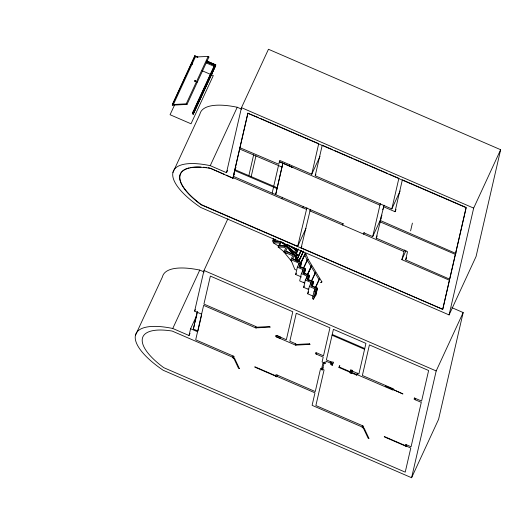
<?xml version="1.0" encoding="UTF-8"?>
<svg xmlns="http://www.w3.org/2000/svg" width="527" height="527" viewBox="0 0 527 527"><rect width="100%" height="100%" fill="white"/><g stroke="black" fill="none" stroke-linecap="round" stroke-linejoin="round"><path stroke-width="0.79" d="M321.911 281.879L320.844 282.663L321.911 281.879L308.13 259.297M195.583 80.927L195.227 81.303L195.148 80.361L194.647 81.145L195.636 80.888M195.28 80.743C196.676 80.295 194.43 82.364 195.188 81.006M277.044 188.607L282.867 163.199L275.654 194.634L277.044 188.607L234.667 170.531M172.289 105.104L172.54 104.01L173.423 104.392L173.172 105.486L172.289 105.104L194.595 56.778M194.568 56.89L194.819 55.796L197.809 57.087M206.788 60.974L215.767 64.854L215.517 65.947L193.238 114.168L192.355 113.786L192.605 112.692L214.502 65.295L206.386 61.784M193.238 114.168L193.488 113.074L192.605 112.692M194.404 109.339L214.252 66.389L214.502 65.295L206.38 61.83M204.193 271.998L199.759 270.081L172.77 328.479L189.028 335.515L190.59 328.723L196.782 315.324M201.604 314.151L194.634 311.141L203.995 270.483L227.908 218.738M210.253 165.656L226.511 172.685L241.478 107.66L268.46 49.261L500.65 149.714L476.065 256.517L449.083 314.915L200.642 207.427A71 24.282 24.8 0 1 210.253 165.656L237.242 107.251L241.669 109.175M201.591 315.041L197.915 331.022L193.271 329.013L197.315 311.431M193.916 327.221L194.647 324.026M195.016 322.425L197.408 312.037M208.112 167.77A65.994 22.569 24.8 0 1 209.759 168.021L232.881 178.284L247.848 113.259L258.493 117.607M233.277 176.558L247.947 113.041M248.896 175.484L253.652 154.813M251.214 176.486L255.97 155.814M233.046 355.975L232.624 357.793L233.639 358.156L234.179 356.595L233.626 356.226L195.695 339.816L203.626 305.37L256.412 328.202L256.662 327.109L255.779 326.727M272.149 193.119L273.539 187.092M273.737 186.229L278.493 165.557M289.672 164.714L289.369 166.005L292.854 167.514L279.382 161.697L379.927 205.181L372.688 236.616L363.841 232.789L363.538 234.08L364.223 232.598M273.335 239.884L273.678 238.408M255.529 327.82L255.826 326.529L203.923 304.072L210.365 276.082L292.795 311.747L286.352 339.737L276.8 335.534L280.739 337.234L280.436 338.525L276.477 336.885L276.8 335.534M239.917 147.705L278.79 164.266L279.685 160.392L311.727 174.253L318.664 143.897M306.905 207.79L297.689 246.313L201.334 204.628A65.994 22.569 24.8 0 1 189.14 167.896M400.105 191.011L391.831 208.909L315.212 175.761L322.247 145.189L332.768 149.734M310.39 209.298L301.174 247.822L442.713 309.316L201.235 204.845A65.994 22.569 24.8 0 1 209.66 168.238M301.49 277.004L295.687 274.495L297.366 267.176L299.178 263.256L290.871 259.666L292.683 255.753L283.915 251.959L285.726 248.046L283.941 247.275L278.151 246.992L279.962 243.072L273.203 242.749L274.712 239.482M298.842 264.725L299.178 263.256M299.83 267.07L300.838 262.683L299.033 266.596L305.298 269.31L304.263 273.803M300.443 266.629L301.503 262.446L292.735 258.652M300.469 266.945L301.503 262.446M275.713 375.791L275.977 374.671L276.583 374.816L315.271 391.554L320.594 368.432L324.079 369.941L315.877 405.546L363.156 426L363.709 426.363L363.169 427.931L362.154 427.568L362.576 425.75M277.162 375.066L276.741 376.884L275.759 376.383L275.878 375.863L254.818 366.752L254.739 367.095L275.799 376.206M297.366 267.176L303.177 269.686L301.365 273.599L299.679 280.924L304.758 283.118M302.669 271.879L303.177 269.686M303.822 273.5L304.837 269.106L303.025 273.019L309.296 275.733L308.262 280.232M303.473 268.638L307.59 259.732M304.29 274.119L305.502 268.875L299.231 266.161M303.875 282.09L304.112 282.189M308.756 289.547L303.677 287.347L305.364 280.028L307.169 276.115L301.365 273.599M306.661 278.309L307.169 276.115M307.821 279.923L308.829 275.535L307.024 279.448L313.288 282.162L312.254 286.655M308.46 279.797L309.494 275.298L303.223 272.591M295.383 345.066L295.68 343.775L289.83 341.246L296.273 313.255L329.942 327.82L323.499 355.811L316.628 352.84L316.332 354.131M313.479 296.286L307.669 293.776L309.356 286.451L311.167 282.538L305.364 280.028M310.831 284L311.167 282.538M311.984 285.621L312.827 281.958L311.016 285.871L317.287 288.585L315.561 296.082L317.485 288.157L311.22 285.443M315.35 272.485L311.233 281.392M312.458 286.22L313.493 281.728L307.221 279.014M309.356 286.451L315.159 288.967L314.052 291.365L312.366 298.684L313.525 299.191L315.139 295.706L316.819 288.388L315.212 291.866L313.525 299.191M314.659 291.161L315.159 288.967M323.736 363.518L322.919 363.169L321.437 369.631L322.247 369.98L324.421 362.029M330.383 363.05L330.686 361.759M331.055 364.658L331.437 363.017L332.616 363.531L332.241 365.171L331.055 364.658L331.779 363.017M357.378 373.656L356.693 375.152L338.999 367.497L339.81 365.455M449.65 279.172L405.632 259.87L407.516 251.689L376.173 238.125L380.626 220.266M455.598 253.335L380.237 220.47L384.097 205.194M350.053 372.279L349.928 372.826L351.107 373.333L352.174 370.955M350.995 369.697L350.185 371.733L350.956 369.862M351.107 373.333L352.267 370.553M391.831 208.909L398.873 178.337L389.104 174.114M356.693 375.152L357.504 373.109M383.406 206.689L395.019 211.709L402.351 179.845L465.453 207.144M442.812 309.099L449.452 280.245L401.851 259.653L404.426 249.982M410.599 230.872L412.391 223.099M391.686 389.572L391.989 388.261L362.378 375.474L369.414 344.895L428.622 370.514L421.587 401.087L414.4 397.957L414.097 399.268L421.29 402.378L411.08 446.738L405.507 444.445L405.243 445.565M393.037 389.341L393.168 388.768L391.989 388.261M415.276 399.776L415.579 398.465M406.692 444.834L406.271 446.652L405.289 446.152L405.408 445.638L384.348 436.527L384.269 436.87L405.329 445.98M442.713 309.316L466.105 207.684L247.848 113.259M449.748 278.954L455.4 254.409L379.941 221.762M455.697 253.118L466.204 207.467M172.77 328.479A71 24.282 24.8 0 0 163.159 370.25L411.6 477.739L436.185 370.942L463.167 312.544L451.863 307.649M449.083 314.915L473.668 208.112L500.65 149.714M463.167 312.544L438.583 419.34L411.6 477.739M172.513 104.122L194.819 55.796M173.403 104.504L195.326 57.002L208.158 56.422L208.929 57.015L187.026 104.405L174.173 105.09L173.403 104.504L186.255 103.819L187.026 104.405M191.993 64.755L192.678 63.28M174.872 104.339L170.069 114.728L191.024 123.792L213.303 75.572L202.078 70.717M186.255 103.819L208.158 56.422L208.929 57.015M192.355 113.786L193.725 110.822M193.462 113.18L215.767 64.854M193.264 114.056L215.543 65.842M172.942 172.474L199.924 114.076A71 24.282 24.8 0 1 237.242 107.251M135.459 335.304L162.441 276.906A71 24.282 24.8 0 1 199.759 270.081M226.511 172.685L227.532 170.471M239.62 149.003L281.978 167.066M234.864 169.668L277.222 187.737M235.305 168.706L235.997 167.217M233.718 175.596L234.41 174.108M232.881 178.284L233.771 176.143M194.634 311.141L195.326 309.652M189.028 335.515L190.049 333.295M193.271 329.013L193.732 328.018M281.84 198.732L282.525 197.25M273.342 240.095L272.736 241.399L273.348 238.751L273.79 238.771M275.746 239.186L274.58 241.709L281.346 242.038L287.623 247.216M311.727 174.253L320.001 156.354M281.346 242.038L279.534 245.951L284.442 246.188L287.926 247.697L293.888 254.989M315.212 175.761L315.897 174.272M284.442 246.188L284.639 245.76L288.131 247.268L294.586 255.16M302.788 207.796L303.473 206.314M287.926 247.697L288.131 247.268M295.449 249.811L296.128 248.349M294.6 252.835L295.891 250.048L286.84 244.363M297.59 246.531L305.963 228.415M295.16 250.173L296.787 250.404L296.991 249.969L290.772 246.063M297.136 261.089L294.824 255.384L295.028 254.949L285.779 250.944M296.095 253.487L298.124 249.093M296.022 253.783L298.084 249.33M296.26 253.869L298.361 249.172M296.069 257.084L297.037 254.989L288.875 248.257M301.075 248.039L301.866 246.333M296.418 254.91L298.216 255.694L298.414 255.259L283.118 242.631M296.866 259.363L300.924 250.575M297.432 258.731L301.161 250.674M297.327 259.014L301.095 250.845M296.932 261.32L297.577 259.923L296.556 258.678M297.037 259.877L298.361 260.45L298.559 260.015L295.581 256.372M298.526 261.557L303.361 251.05M298.855 261.405L303.256 251.886M298.756 261.662L303.216 252.011M300.957 262.617L305.014 253.83M300.877 262.821L304.995 253.915M295.687 274.495L296.286 273.19M300.509 264.185L305.252 253.928M303.242 268.539L307.379 259.547M305.298 269.31L305.502 268.875M307.313 274.765L311.371 265.977M307.234 274.969L311.352 266.063M307.472 275.068L311.609 266.076M303.677 287.347L304.277 286.042M309.296 275.733L309.494 275.298M311.464 281.497L315.265 273.23M307.669 293.776L308.578 291.82M313.288 282.162L313.493 281.728M343.275 223.534L342.59 225.016L342.886 223.725L233.375 176.347M315.232 287.821L319.362 278.829M315.462 287.92L319.599 278.928M317.287 288.585L317.485 288.157M379.927 205.181L380.613 203.692M382.74 209.588L383.425 208.106M380.949 217.361L381.983 215.135M372.688 236.616L381.304 217.967M380.237 220.47L380.922 218.975M376.173 238.125L377.207 235.885M395.019 211.709L396.054 209.476M322.247 369.98L323.282 367.747M332.115 361.542L331.397 363.182L332.577 363.696L333.301 362.042M332.241 365.171L333.308 362.774M338.999 367.497L339.684 366.001M401.851 259.653L405.988 250.7M351.45 371.858L352.168 370.217M352.049 370.751L351.364 372.24L351.489 371.693L350.31 371.186M405.632 259.87L406.666 257.631M455.302 254.627L456.092 252.914M197.19 82.001L196.802 82.344M195.181 80.842L195.688 80.954M195.445 81.389L195.174 81.336M274.784 241.274L280.318 241.544M279.732 245.516L284.639 245.76M296.339 249.877L296.991 249.969M294.909 249.917L295.891 250.048M194.792 55.902L197.79 57.199M206.768 61.079L215.747 64.966M206.136 62.884L214.252 66.389M241.478 107.66L473.668 208.112M260.002 118.259L318.012 143.351M334.27 150.386L352.293 158.186M353.801 158.838L368.07 165.01M369.572 165.662L387.602 173.462M306.22 209.278L233.079 177.639L232.98 178.067L226.241 175.148M309.698 210.787L403.735 251.471M210.51 168.344L224.739 174.503M297.215 254.739L298.414 255.259M296.457 254.739L297.037 254.989M294.824 255.384L285.575 251.379L287.386 247.466L292.992 254.317M296.405 259.416L297.577 259.923M301.306 262.881L292.531 259.086L294.343 255.173L296.47 260.43M295.983 269.929L294.824 269.429L290.871 259.666M308.104 288.618L308.038 288.915M314.052 291.365L315.212 291.866M203.995 270.483L436.185 370.942M332.241 334.474L364.75 348.538M332.063 335.238L364.572 349.302M276.728 335.791L275.845 335.409L275.595 336.503L296.266 345.448L296.523 344.355L295.634 343.973M316.582 353.037L315.699 352.655L315.449 353.749L323.203 357.102L322.083 361.977L325.561 363.478L326.088 361.193L331.569 363.564M331.865 362.266L326.391 359.901L333.426 329.322L365.936 343.387L358.894 373.966L351.917 370.942M391.95 388.425L393.129 388.933M414.36 398.116L415.539 398.629M391.778 389.163L392.958 389.67L392.865 390.079L356.239 374.236M339.124 366.95L356.819 374.605M331.094 364.493L332.273 365.007M190.59 328.723L197.559 331.733M232.75 357.266L172.177 331.061A65.994 22.569 24.8 0 0 163.752 367.668L405.23 472.146L410.783 448.029L406.396 446.132M276.866 376.357L314.975 392.846L312.103 405.335L362.28 427.041M273.203 242.749L278.743 246.221M287.123 244.324L296.787 250.404M278.151 246.992L286.168 253.507M281.695 242.051L298.216 255.694M295.377 256.807L298.361 260.45M283.915 251.959L291.556 261.3M307.063 260.081L311.082 266.543M311.483 267.189L315.08 272.966M294.751 248.494L294.56 247.953M315.041 272.914L318.802 279.231M305.858 253.75L308.17 259.356M304.619 254.192L307.03 260.022M295.028 254.949L297.623 261.372M190.471 167.606A65.994 22.569 24.8 0 1 201.031 167.066M203.356 167.224A65.994 22.569 24.8 0 1 206.492 167.553M385.494 386.08L402.839 393.919L385.494 386.08M269.495 326.536L256.636 327.221L257.407 327.807L270.265 327.122L269.495 326.536M309.356 343.782L296.497 344.467L297.268 345.053L310.126 344.368L309.356 343.782M239.39 368.551L238.527 368.287L233.678 357.985L234.607 358.386L239.39 368.551M368.92 438.326L368.057 438.062L363.208 427.759L364.137 428.161L368.92 438.326"/></g></svg>
